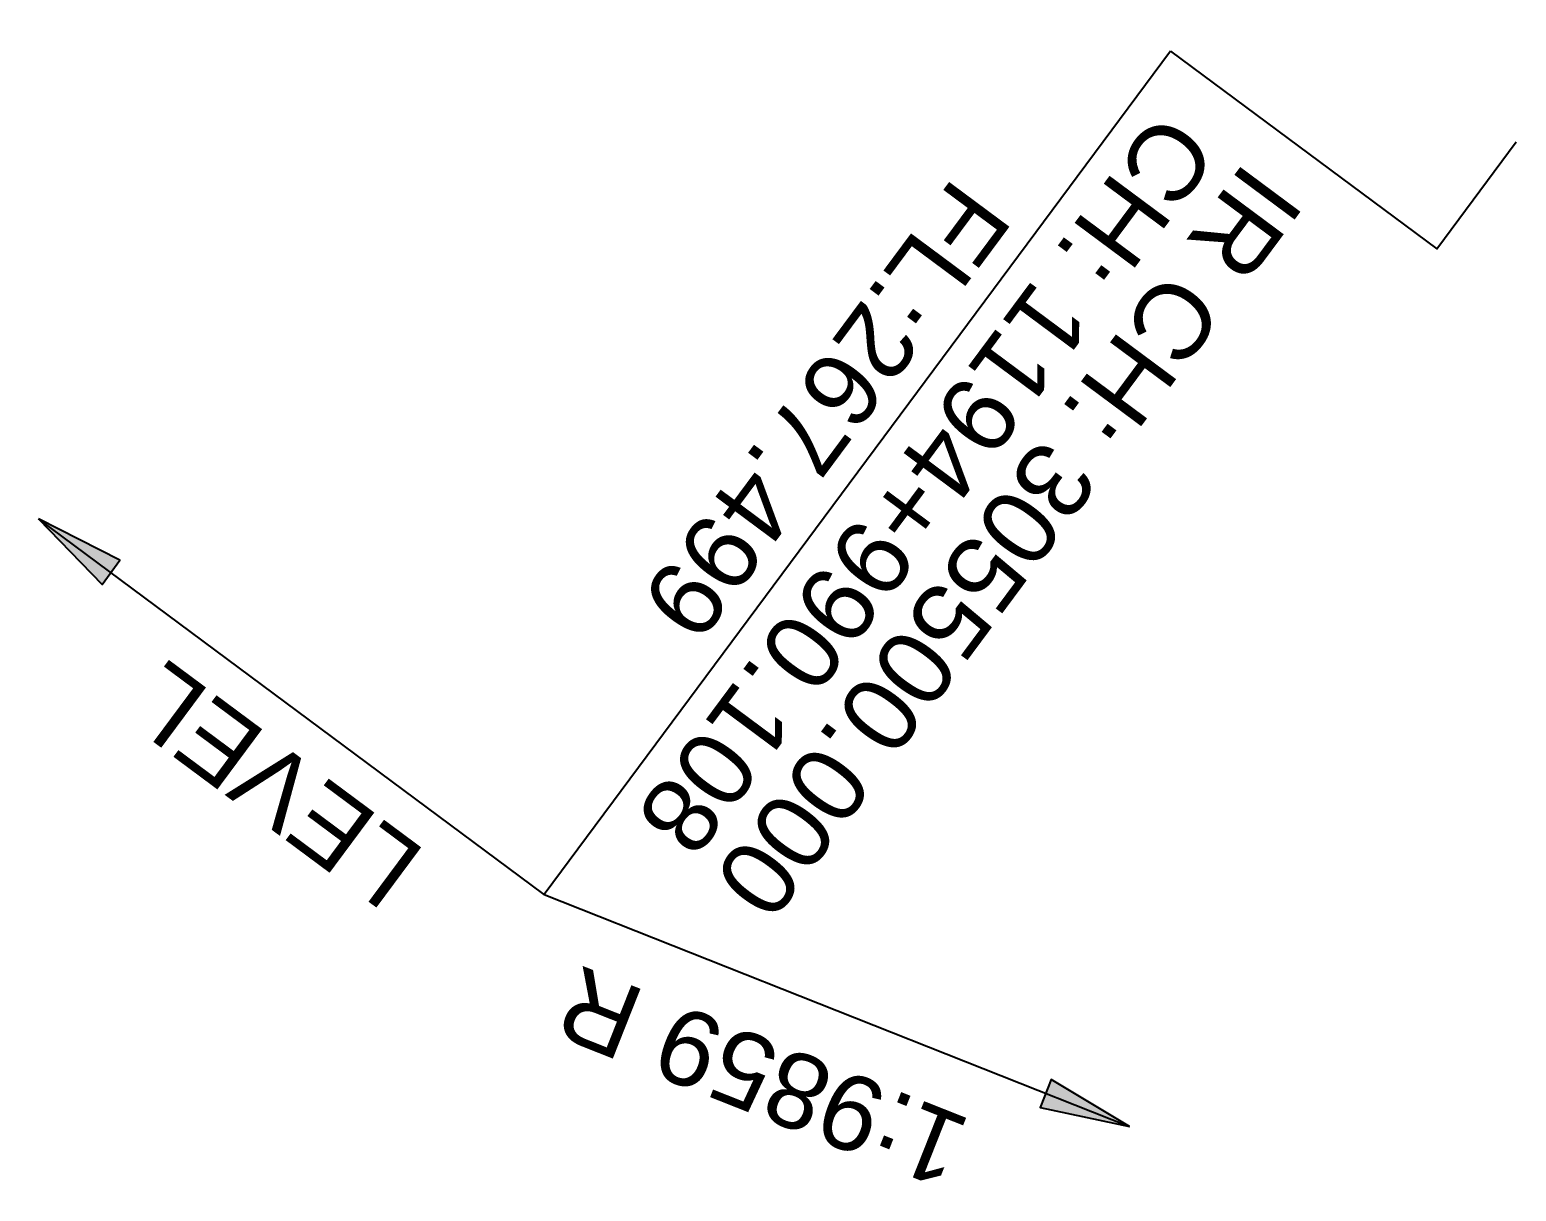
# Model space of a CAD drawing. Header units: metres. Extents: x 638322 to 644522, y 3380053 to 3384620.
# Drawn here: x 640308.44 to 640357.97, y 3383009.21 to 3383047.91 of the extents above; entities that cross this region are included whole.
import ezdxf

# ---------------------------------------------------------------- set-up
doc = ezdxf.new("R2010")
doc.units = ezdxf.units.M
doc.header["$MEASUREMENT"] = 0
doc.layers.add('C-ALIG-LABL-DG', color=1, linetype='Continuous', lineweight=25)
doc.layers.add('PROPOSED GRADES IN PLAN', color=10, linetype='Continuous', lineweight=0)
doc.styles.add('Arial', font='arial.ttf')
doc.styles.add('Style-Arial', font='arial.ttf')

# ---------------------------------------------------------------- blocks, each defined once
blk = doc.blocks.new('Direction')
h = blk.add_hatch(color=256)
h.dxf.hatch_style = 1
h.paths.add_polyline_path([(-5.537, 0), (-4.745, -0.129), (-4.745, 0.135)])
blk.add_lwpolyline([(-5.537, 0), (-4.745, -0.129), (-4.745, 0.135)], close=True)
blk.add_lwpolyline([(0, 0), (-5.537, 0)])

msp = doc.modelspace()

# ---------------------------------------------------------------- block references
at = {"layer": 'C-ALIG-LABL-DG', "color": 1, "linetype": 'Continuous', "lineweight": 25, "xscale": 3.789791541545083, "yscale": 3.789791541545083, "zscale": 3.789791541545083, "rotation": 323.3960949471286}
msp.add_blockref('Direction', (640325.5789, 3383019.0994), dxfattribs=at)

# ---------------------------------------------------------------- texts
at = {"layer": 'C-ALIG-LABL-DG', "color": 1, "linetype": 'Continuous', "lineweight": 25, "insert": (640326.7259, 3383016.8129), "char_height": 2.5, "width": 13.8875, "attachment_point": 9, "rotation": 158.39609, "style": 'Arial', "bg_fill": 3, "box_fill_scale": 1.04, "bg_fill_color": 256, "bg_fill_true_color": 13158600, "bg_fill_transparency": 0}
msp.add_mtext('1:9859 R', dxfattribs=at)
at = {"layer": 'PROPOSED GRADES IN PLAN', "color": 7, "insert": (640349.9565, 3383042.8572), "char_height": 2.5, "attachment_point": 4, "rotation": 233.39804, "line_spacing_factor": 0.84, "style": 'Style-Arial'}
msp.add_mtext('IR CH: 305500.000', dxfattribs=at)

# ---------------------------------------------------------------- next in the draw order: block references
at = {"layer": 'C-ALIG-LABL-DG', "color": 1, "linetype": 'Continuous', "lineweight": 25, "xscale": 3.789791541545082, "yscale": 3.789791541545082, "zscale": 3.789791541545082, "rotation": 158.3960949471285}
msp.add_blockref('Direction', (640325.5789, 3383019.0994), dxfattribs=at)

# ---------------------------------------------------------------- next in the draw order: texts
at = {"layer": 'C-ALIG-LABL-DG', "color": 1, "linetype": 'Continuous', "lineweight": 25, "char_height": 2.5, "style": 'Arial', "bg_fill": 3, "box_fill_scale": 1.04, "bg_fill_color": 256, "bg_fill_true_color": 13158600, "bg_fill_transparency": 0}
for s, insert, width, attachment_point, rotation in [('CH: 1194+990.108\\PFL:267.499', (640336.6426, 3383033.9945), 29.381975, 5, 233.39609), ('LEVEL', (640321.7132, 3383020.4997), 10.597766, 7, 143.39609)]:
    msp.add_mtext(s, dxfattribs=dict(at, insert=insert, width=width, attachment_point=attachment_point, rotation=rotation))

# ---------------------------------------------------------------- next in the draw order: linework, layer by layer
at = {"layer": 'C-ALIG-LABL-DG', "color": 1, "linetype": 'Continuous', "lineweight": 25}
msp.add_line((640346.4487, 3383047.1966), (640325.5789, 3383019.0994), dxfattribs=at)
msp.add_lwpolyline([(640346.4487, 3383047.1966), (640355.324, 3383040.6043), (640357.9729, 3383044.1697)], dxfattribs=at)

doc.saveas('drawing.dxf')
